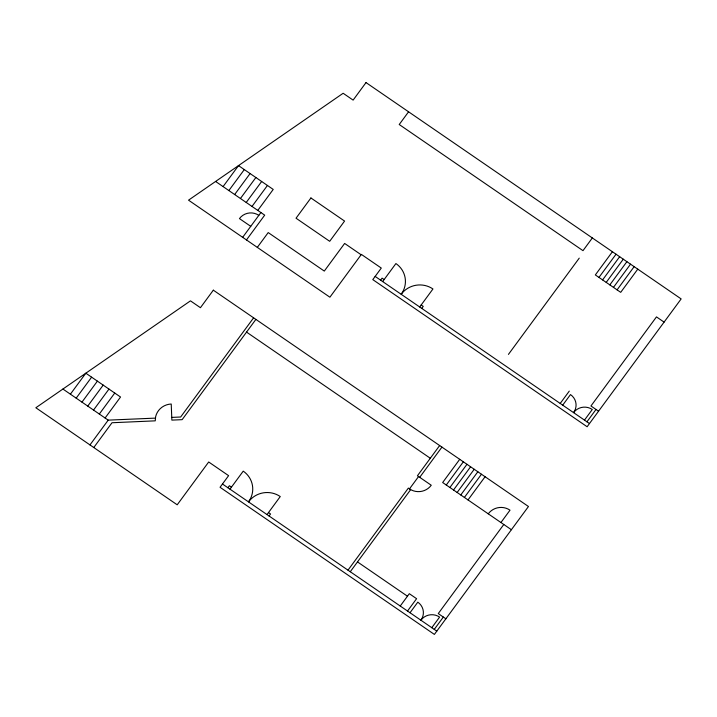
<?xml version="1.0" encoding="UTF-8"?>
<svg xmlns="http://www.w3.org/2000/svg" width="717" height="717" viewBox="0 0 717 717"><rect width="100%" height="100%" fill="white"/><g stroke="black" fill="none" stroke-linecap="round" stroke-linejoin="round"><path stroke-width="1.08" d="M70.4 394.18L85.834 373.198L120.537 397.021L105.103 418.002M223.086 186.59L238.519 165.609L273.222 189.431L257.788 210.413M76.181 398.15L91.615 377.169M228.866 190.561L244.3 169.579M81.971 402.12L97.395 381.139M234.656 194.531L250.09 173.55M87.752 406.091L103.185 385.11M240.437 198.501L255.87 177.52M93.533 410.061L108.966 389.08M246.218 202.472L261.651 181.491M99.322 414.032L114.747 393.05M252.008 206.442L267.441 185.461M89.975 444.916L108.204 420.135L155.401 418.119M242.66 237.327L260.889 212.546M93.784 447.525L112.004 422.743L155.239 420.843L155.643 416.658A16.652 16.115 -6.1 0 1 171.229 404.012L171.865 420.117L182.136 419.66L255.888 319.397M246.469 239.935L264.698 215.154L215.602 181.455M257.313 247.392L268.212 232.577L324.299 271.08L344.635 243.439L361.117 254.75M253.612 317.828L180.657 417.007L171.757 417.402M408.573 111.807L399.226 124.516L582.993 250.663L592.341 237.954M227.916 487.739L229.395 485.741L231.457 487.157M380.61 280.15L382.08 278.151L384.142 279.558M229.978 489.155L243.233 471.141A22.774 22.039 -6.1 0 1 248.494 501.873A22.774 22.039 -6.1 0 1 280.266 496.558L267.011 514.582M382.672 281.566L395.918 263.551A22.774 22.039 -6.1 0 1 401.179 294.275A22.774 22.039 -6.1 0 1 432.951 288.969L419.696 306.993M269.072 515.998L270.551 513.99L268.49 512.574M421.757 308.4L423.236 306.401L421.175 304.985M347.987 570.167L408.358 488.098L410.635 489.666L350.272 571.736M439.655 445.544L417.437 475.756L431.258 485.248A15.604 15.102 -6.1 0 1 409.497 488.877L418.576 476.536M508.434 354.395L579.246 258.129M419.714 477.325L441.941 447.112M459.722 459.319L442.658 482.523L511.4 529.711M612.408 251.73L595.343 274.934L620.707 292.348L637.772 269.144M446.279 485.015L463.343 461.811M598.964 277.416L616.037 254.221M449.909 487.497L466.973 464.293M602.594 279.908L619.658 256.704M453.529 489.989L470.594 466.785M606.215 282.39L623.279 259.195M457.15 492.471L474.215 469.268M609.835 284.882L626.9 261.678M460.771 494.963L477.845 471.759M613.465 287.374L630.53 264.17M464.401 497.446L481.466 474.242M617.086 289.856L634.151 266.652M468.022 499.937L485.086 476.733M400.238 606.035L409.317 593.694L416.595 598.695L407.516 611.036M560.201 403.447L569.28 391.106M410.016 612.748L417.805 602.163A13.381 12.942 -6.1 0 1 420.888 620.214A13.417 12.987 -6.1 0 1 439.602 617.086L431.795 627.698M562.702 405.159L570.49 394.574A13.381 12.942 -6.1 0 1 573.573 412.625A13.417 12.987 -6.1 0 1 592.287 409.497L584.48 420.108M500.932 522.523L510.011 510.181A15.604 15.102 -6.1 0 0 488.25 513.82M503.791 524.486L438.266 613.573L445.875 618.789M434.26 629.392L443.339 617.05M586.945 421.802L596.024 409.461M664.085 322.121L656.476 316.896L590.951 405.983L598.561 411.2M375.152 276.412L589.482 423.541M250.744 226.339L239.451 218.595A13.883 13.435 -6.1 0 1 258.819 215.36M246.54 332.105L430.308 458.253M357.496 561.913L407.462 596.212M222.467 484.002L436.796 631.13M62.917 389.044L108.204 420.135M213.325 290.17L200.437 307.701L190.462 300.853L35.85 407.758L177.207 504.804L208.692 461.99L228.606 475.658L220.056 487.282L434.385 634.42L528.465 506.507L213.325 290.17M366.011 82.58L353.123 100.111L343.147 93.264L188.535 200.168L329.892 297.205L361.377 254.401L381.292 268.068L372.795 279.621L587.124 426.749L681.15 298.917L366.011 82.58M310.918 197.964L296.031 218.21L329.686 241.306L344.572 221.069L310.918 197.964"/></g></svg>
